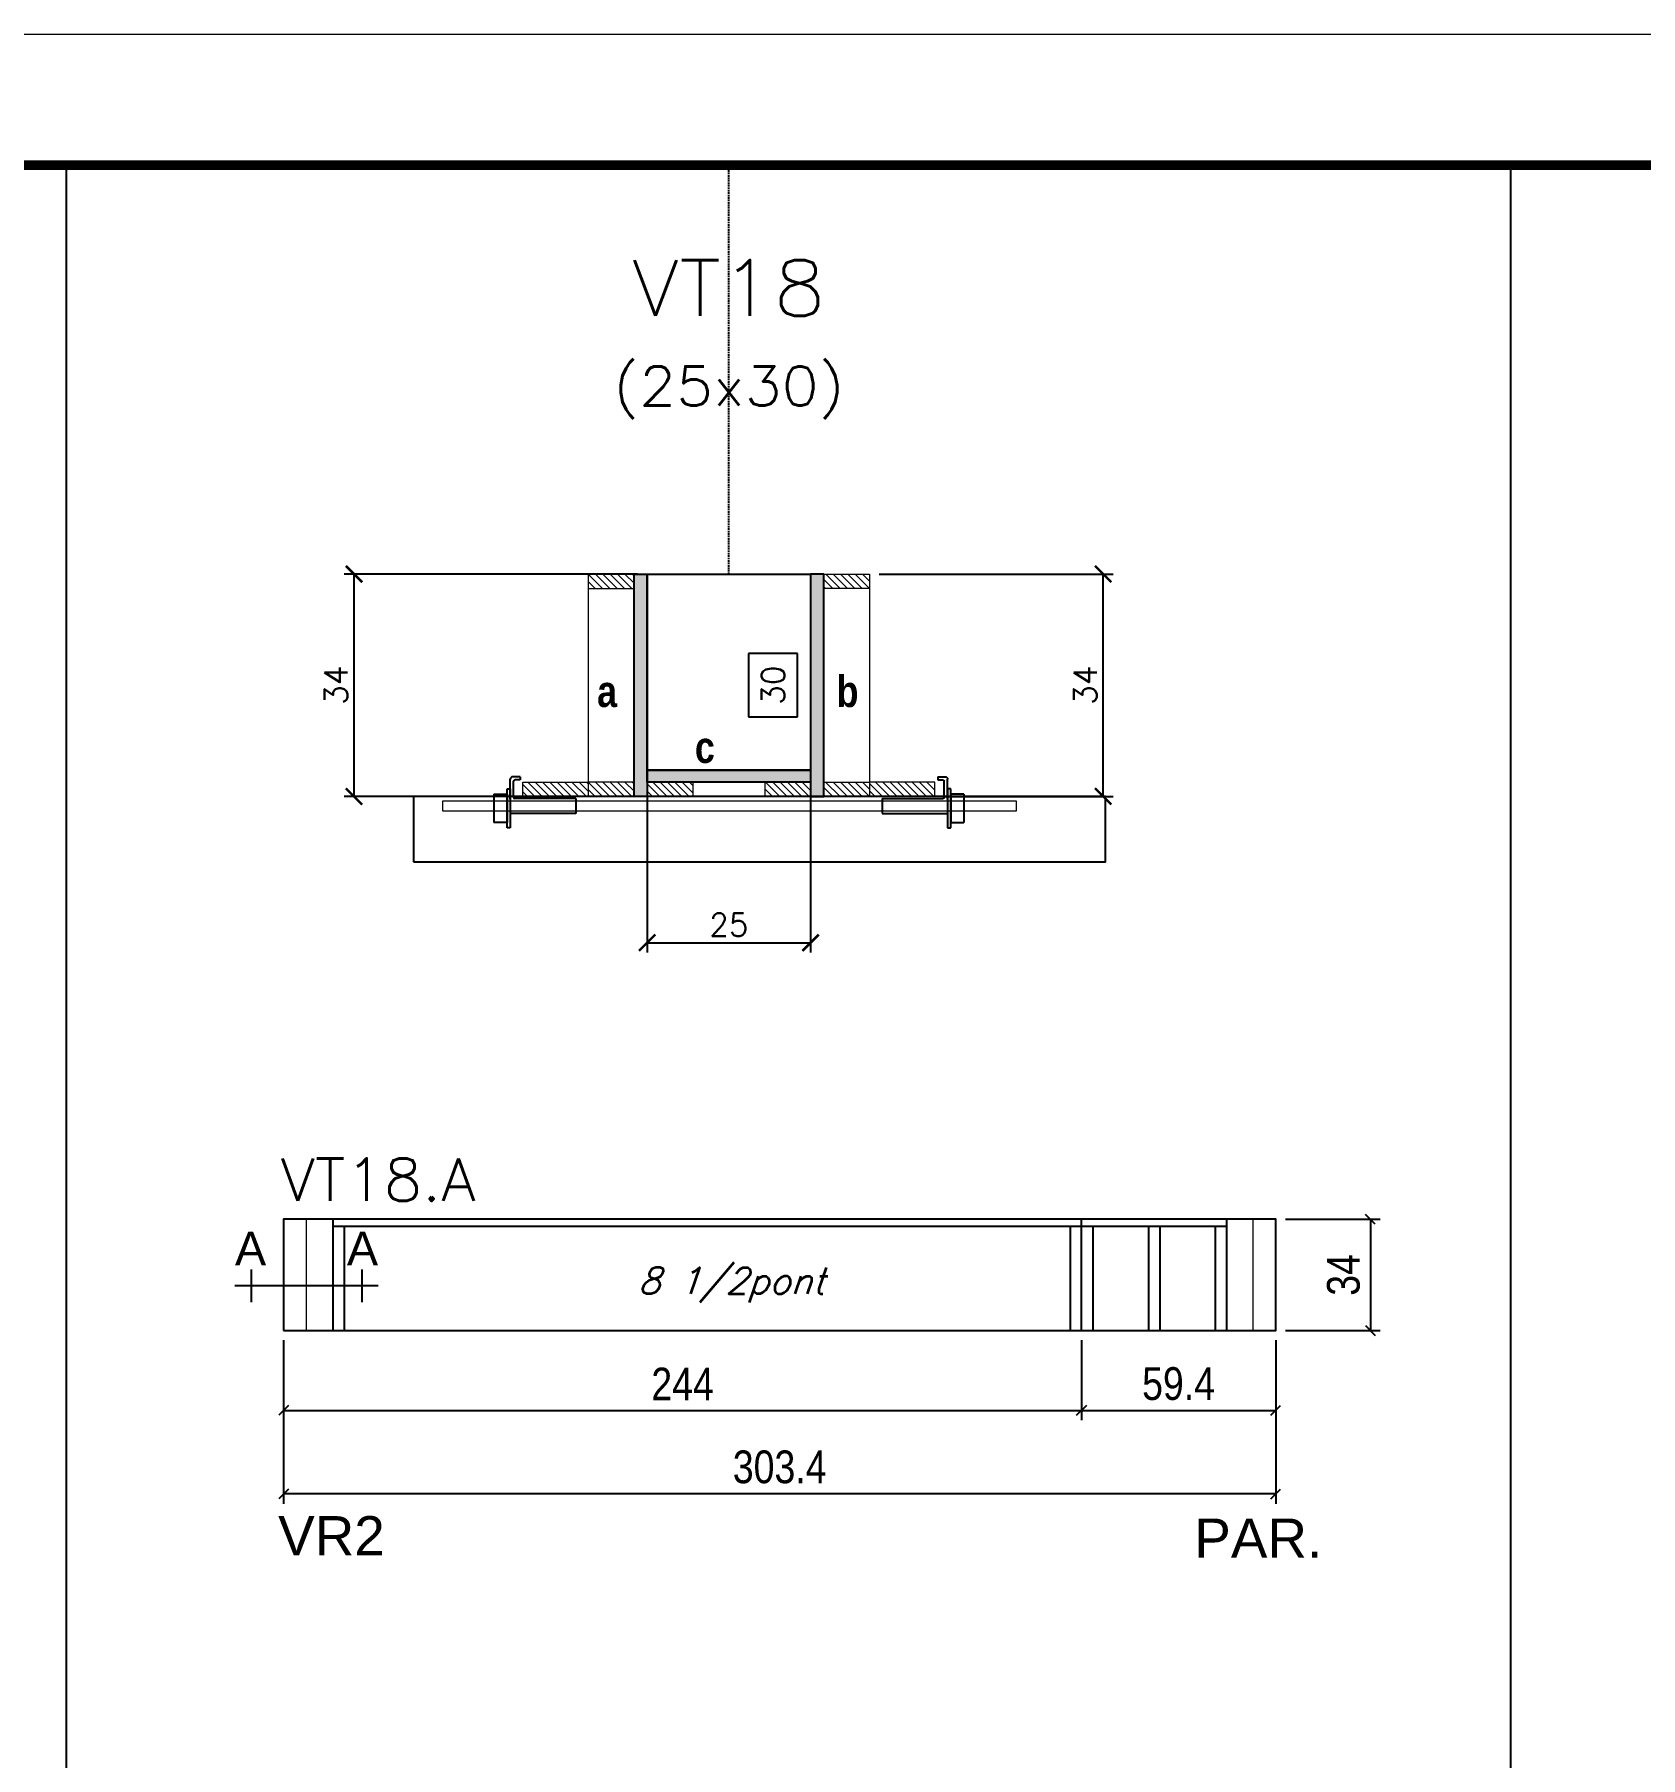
# Model space of a CAD drawing. Extents: x 137137 to 143418, y 10464 to 34486.
# Drawn here: x 139221 to 139712, y 28216 to 28743 of the extents above; entities that cross this region are included whole.
import ezdxf
from ezdxf.enums import TextEntityAlignment as Align

# ---------------------------------------------------------------- set-up
doc = ezdxf.new("R2010")
doc.units = 0
doc.linetypes.add('DASHED', pattern=[0.75, 0.5, -0.25])
doc.linetypes.add('HIDDEN', pattern=[0.375, 0.25, -0.125])
for name, color, linetype in [('5', 5, 'Continuous'), ('barrote', 251, 'Continuous'), ('COTA', 241, 'Continuous'), ('Cota Seção (2x)', 4, 'Continuous'), ('detalhes', 4, 'Continuous'), ('Painéis', 200, 'Continuous'), ('presilha', 1, 'Continuous'), ('SARR_2.2x7', 40, 'Continuous'), ('SARR_3.5x7', 81, 'Continuous'), ('texto', 7, 'Continuous'), ('Texto de Titulo', 7, 'Continuous'), ('Texto Qtd Sarr', 242, 'Continuous')]:
    doc.layers.add(name, color=color, linetype=linetype)
for name, color, linetype, lineweight in [('CONCRETO', 251, 'Continuous', 25), ('Escoras', 2, 'Continuous', 25), ('Folhas', 255, 'Continuous', 9), ('Hachura', 251, 'Continuous', 9), ('Madeira', 126, 'Continuous', 18), ('Sarr 2.2x7', 40, 'Continuous', 9), ('SARRAFO DE PRESSAO', 251, 'DASHED', 9), ('SCO-___-LAJ', 2, 'Continuous', 0), ('Texto Seção', 7, 'Continuous', 15)]:
    doc.layers.add(name, color=color, linetype=linetype, lineweight=lineweight)
doc.styles.add('ARIAL', font='arial.ttf')
doc.styles.add('COTA TECNICA', font='techl___.ttf', dxfattribs={"height": 10})
doc.styles.add('REGUA-120', font='ROMANS.shx', dxfattribs={"height": 15})
doc.styles.add('Romans', font='romans.shx')
doc.styles.get("Standard").update_dxf_attribs({"font": 'arial.ttf'})
doc.styles.add('TECNICA', font='techb___.ttf', dxfattribs={"height": 10})
doc.dimstyles.new('Cota Seção (2x)', dxfattribs={"dimtxt": 7, "dimasz": 5, "dimexe": 3, "dimexo": 3, "dimgap": 2, "dimtad": 3, "dimdec": 1, "dimlfac": 0.5, "dimzin": 12, "dimdsep": 46, "dimtxsty": 'Romans', "dimblk": 'ARCHTICK', "dimcen": 0, "dimclrd": 4, "dimclre": 4, "dimclrt": 1, "dimadec": 1, "dimazin": 3, "dimtfac": 1, "dimtdec": 1, "dimtmove": 0, "dimatfit": 3, "dimldrblk": 'OBLIQUE', "dimfxl": 1, "dimtolj": 1, "dimtzin": 12, "dimarcsym": 0})
doc.dimstyles.new('Cota Seção interna', dxfattribs={"dimtxt": 7, "dimasz": 6, "dimexe": 0.18, "dimexo": 2, "dimgap": -4, "dimtad": 3, "dimdec": 1, "dimlfac": 0.5, "dimzin": 12, "dimdsep": 46, "dimtxsty": 'Romans', "dimblk": 'ARCHTICK', "dimcen": 0.09, "dimse1": 1, "dimse2": 1, "dimsd1": 1, "dimsd2": 1, "dimclrd": 180, "dimclre": 5, "dimclrt": 1, "dimadec": 0, "dimazin": 3, "dimtfac": 1, "dimtdec": 1, "dimtofl": 0, "dimtmove": 0, "dimatfit": 3, "dimldrblk": 'ARCHTICK', "dimfxl": 1, "dimtolj": 1, "dimtzin": 0, "dimarcsym": 0})
doc.dimstyles.new('PAINEL', dxfattribs={"dimtxt": 10, "dimasz": 3, "dimexe": 3, "dimexo": 3, "dimgap": 3, "dimtad": 1, "dimdec": 1, "dimzin": 12, "dimdsep": 46, "dimtxsty": 'COTA TECNICA', "dimblk1": 'OBLIQUE', "dimblk2": 'OBLIQUE', "dimsah": 1, "dimcen": 0.9, "dimclrd": 4, "dimclre": 4, "dimclrt": 240, "dimadec": 1, "dimazin": 3, "dimtfac": 1, "dimtdec": 1, "dimtmove": 0, "dimatfit": 3, "dimfxl": 1, "dimtolj": 1, "dimtzin": 12, "dimarcsym": 0})
pattern_1 = [(315, (162376.8627, 20280.2569), (1.12253202, 1.12253202), [])]
pattern_2 = [(315, (162364.8627, 20280.2569), (1.12253202, 1.12253202), [])]

# ---------------------------------------------------------------- blocks, each defined once
blk = doc.blocks.new('_Oblique')
at = {"color": 0, "linetype": 'ByBlock', "lineweight": -2}
blk.add_line((-0.5, -0.5), (0.5, 0.5), dxfattribs=at)
blk = doc.blocks.new('*D132')
at = {"layer": 'COTA', "color": 4, "linetype": 'ByBlock', "lineweight": -2, "transparency": 16777216}
for p, q in [((139603.47, 28380.58), (139632.44, 28380.58)), ((139629.44, 28380.58), (139629.44, 28346.58)), ((139603.47, 28346.58), (139632.44, 28346.58))]:
    blk.add_line(p, q, dxfattribs=at)
at = {"layer": 'Defpoints', "color": 0, "linetype": 'ByBlock', "transparency": 16777216}
for p in [(139600.47, 28380.58), (139600.47, 28346.58), (139629.44, 28346.58)]:
    blk.add_point(p, dxfattribs=at)
at = {"layer": 'COTA', "color": 4, "linetype": 'ByBlock', "lineweight": -2, "transparency": 16777216, "xscale": 3, "yscale": 3, "zscale": 3}
for p, rotation in [((139629.44, 28380.58), 90), ((139629.44, 28346.58), 270)]:
    blk.add_blockref('_Oblique', p, dxfattribs=dict(at, rotation=rotation))
at = {"layer": 'COTA', "color": 240, "linetype": 'ByBlock', "transparency": 16777216, "insert": (139621.23, 28363.58), "char_height": 10, "attachment_point": 5, "rotation": 90, "style": 'COTA TECNICA'}
blk.add_mtext('\\A1;34', dxfattribs=at)
blk = doc.blocks.new('*D133')
at = {"layer": 'Defpoints', "color": 0, "linetype": 'ByBlock', "transparency": 16777216}
for p in [(139297.07, 28346.58), (139600.47, 28346.58), (139297.07, 28296.6)]:
    blk.add_point(p, dxfattribs=at)
at = {"layer": 'Escoras', "color": 4, "linetype": 'ByBlock', "lineweight": -2, "transparency": 16777216}
for p, q in [((139297.07, 28343.58), (139297.07, 28293.6)), ((139600.47, 28343.58), (139600.47, 28293.6)), ((139600.47, 28296.6), (139297.07, 28296.6))]:
    blk.add_line(p, q, dxfattribs=at)
at = {"layer": 'Escoras', "color": 4, "linetype": 'ByBlock', "lineweight": -2, "transparency": 16777216, "xscale": 3, "yscale": 3, "zscale": 3, "rotation": 180}
blk.add_blockref('_Oblique', (139297.07, 28296.6), dxfattribs=at)
at = {"layer": 'Escoras', "color": 4, "linetype": 'ByBlock', "lineweight": -2, "transparency": 16777216, "xscale": 3, "yscale": 3, "zscale": 3}
blk.add_blockref('_Oblique', (139600.47, 28296.6), dxfattribs=at)
at = {"layer": 'Escoras', "color": 240, "linetype": 'ByBlock', "transparency": 16777216, "insert": (139448.77, 28304.82), "char_height": 10, "attachment_point": 5, "style": 'COTA TECNICA'}
blk.add_mtext('\\A1;303.4', dxfattribs=at)
blk = doc.blocks.new('*D636')
at = {"layer": 'Defpoints', "color": 0, "linetype": 'ByBlock', "transparency": 16777216}
for p in [(139297.07, 28346.58), (139541.07, 28346.58), (139541.07, 28322.15)]:
    blk.add_point(p, dxfattribs=at)
at = {"layer": 'Escoras', "color": 4, "linetype": 'ByBlock', "lineweight": -2, "transparency": 16777216}
for p, q in [((139297.07, 28343.58), (139297.07, 28319.15)), ((139541.07, 28343.58), (139541.07, 28319.15)), ((139297.07, 28322.15), (139541.07, 28322.15))]:
    blk.add_line(p, q, dxfattribs=at)
at = {"layer": 'Escoras', "color": 4, "linetype": 'ByBlock', "lineweight": -2, "transparency": 16777216, "xscale": 3, "yscale": 3, "zscale": 3, "rotation": 180}
blk.add_blockref('_Oblique', (139297.07, 28322.15), dxfattribs=at)
at = {"layer": 'Escoras', "color": 4, "linetype": 'ByBlock', "lineweight": -2, "transparency": 16777216, "xscale": 3, "yscale": 3, "zscale": 3}
blk.add_blockref('_Oblique', (139541.07, 28322.15), dxfattribs=at)
at = {"layer": 'Escoras', "color": 240, "linetype": 'ByBlock', "transparency": 16777216, "insert": (139419.07, 28330.22), "char_height": 10, "attachment_point": 5, "style": 'COTA TECNICA'}
blk.add_mtext('\\A1;244', dxfattribs=at)
blk = doc.blocks.new('*D637')
at = {"layer": 'Defpoints', "color": 0, "linetype": 'ByBlock', "transparency": 16777216}
for p in [(139541.07, 28346.58), (139600.47, 28346.58), (139600.47, 28322.15)]:
    blk.add_point(p, dxfattribs=at)
at = {"layer": 'Escoras', "color": 4, "linetype": 'ByBlock', "lineweight": -2, "transparency": 16777216}
for p, q in [((139541.07, 28343.58), (139541.07, 28319.15)), ((139600.47, 28343.58), (139600.47, 28319.15)), ((139541.07, 28322.15), (139600.47, 28322.15))]:
    blk.add_line(p, q, dxfattribs=at)
at = {"layer": 'Escoras', "color": 4, "linetype": 'ByBlock', "lineweight": -2, "transparency": 16777216, "xscale": 3, "yscale": 3, "zscale": 3, "rotation": 180}
blk.add_blockref('_Oblique', (139541.07, 28322.15), dxfattribs=at)
at = {"layer": 'Escoras', "color": 4, "linetype": 'ByBlock', "lineweight": -2, "transparency": 16777216, "xscale": 3, "yscale": 3, "zscale": 3}
blk.add_blockref('_Oblique', (139600.47, 28322.15), dxfattribs=at)
at = {"layer": 'Escoras', "color": 240, "linetype": 'ByBlock', "transparency": 16777216, "insert": (139570.77, 28330.29), "char_height": 10, "attachment_point": 5, "style": 'COTA TECNICA'}
blk.add_mtext('\\A1;59.4', dxfattribs=at)
blk = doc.blocks.new('_ArchTick')
at = {"color": 0, "linetype": 'ByBlock', "const_width": 0.15}
blk.add_lwpolyline([(-0.5, -0.5), (0.5, 0.5)], dxfattribs=at)
blk = doc.blocks.new('*D138')
at = {"layer": 'COTA', "color": 4, "lineweight": -2, "transparency": 16777216}
for p, q in [((139405.24, 28577.9), (139315.59, 28577.9)), ((139318.59, 28509.9), (139318.59, 28577.9)), ((139367.24, 28509.9), (139315.59, 28509.9))]:
    blk.add_line(p, q, dxfattribs=at)
at = {"layer": 'Defpoints', "color": 0, "transparency": 16777216}
for p in [(139318.59, 28577.9), (139408.24, 28577.9), (139370.24, 28509.9)]:
    blk.add_point(p, dxfattribs=at)
at = {"layer": 'COTA', "color": 4, "lineweight": -2, "transparency": 16777216, "xscale": 5, "yscale": 5, "zscale": 5}
for p, rotation in [((139318.59, 28577.9), 90), ((139318.59, 28509.9), 270)]:
    blk.add_blockref('_ArchTick', p, dxfattribs=dict(at, rotation=rotation))
at = {"layer": 'COTA', "color": 1, "transparency": 16777216, "insert": (139313.09, 28543.9), "char_height": 7, "attachment_point": 5, "rotation": 90, "style": 'Romans'}
blk.add_mtext('\\A1;34', dxfattribs=at)
blk = doc.blocks.new('*D139')
at = {"layer": 'COTA', "color": 4, "lineweight": -2, "transparency": 16777216}
for p, q in [((139479.23, 28577.9), (139550.72, 28577.9)), ((139547.72, 28509.9), (139547.72, 28577.9)), ((139499.24, 28509.9), (139550.72, 28509.9))]:
    blk.add_line(p, q, dxfattribs=at)
at = {"layer": 'Defpoints', "color": 0, "transparency": 16777216}
for p in [(139476.23, 28577.9), (139547.72, 28577.9), (139496.24, 28509.9)]:
    blk.add_point(p, dxfattribs=at)
at = {"layer": 'COTA', "color": 4, "lineweight": -2, "transparency": 16777216, "xscale": 5, "yscale": 5, "zscale": 5}
for p, rotation in [((139547.72, 28577.9), 90), ((139547.72, 28509.9), 270)]:
    blk.add_blockref('_ArchTick', p, dxfattribs=dict(at, rotation=rotation))
at = {"layer": 'COTA', "color": 1, "transparency": 16777216, "insert": (139542.22, 28543.9), "char_height": 7, "attachment_point": 5, "rotation": 90, "style": 'Romans'}
blk.add_mtext('\\A1;34', dxfattribs=at)
blk = doc.blocks.new('*D140')
at = {"layer": 'Cota Seção (2x)', "color": 180, "lineweight": -2, "transparency": 16777216}
for p, q in [((139454.24, 28553.57), (139439.24, 28553.57)), ((139439.24, 28553.57), (139439.24, 28534.23)), ((139454.24, 28534.23), (139454.24, 28553.57)), ((139439.24, 28534.23), (139454.24, 28534.23))]:
    blk.add_line(p, q, dxfattribs=at)
at = {"layer": 'Defpoints', "color": 0, "transparency": 16777216}
for p in [(139458.23, 28577.9), (139458.24, 28577.9), (139458.24, 28517.9)]:
    blk.add_point(p, dxfattribs=at)
at = {"layer": 'Cota Seção (2x)', "color": 1, "transparency": 16777216, "insert": (139446.74, 28543.9), "char_height": 7, "attachment_point": 5, "rotation": 90, "style": 'Romans'}
blk.add_mtext('\\A1;30', dxfattribs=at)
blk = doc.blocks.new('titulo1')
at = {"layer": 'Defpoints', "color": 252, "linetype": 'HIDDEN', "ltscale": 2}
blk.add_line((0, 0), (0, 125), dxfattribs=at)
at = {"layer": 'Defpoints', "style": 'Romans', "oblique": 15}
blk.add_attdef('FOLHA', text='', height=10, dxfattribs=at).set_placement((0, 15.58), align=Align.MIDDLE_CENTER)
at = {"layer": 'Texto Qtd Sarr', "color": 3, "style": 'Romans', "oblique": 15}
for tag, height, p in [('TITULO', 17, (0, 71.45)), ('SEÇÃO', 12, (0, 41.55))]:
    blk.add_attdef(tag, text='', height=height, dxfattribs=at).set_placement(p, align=Align.MIDDLE_CENTER)
blk = doc.blocks.new('PRESILHA METÁLICA 1')
at = {"layer": 'presilha'}
for p, q in [((7.5, 10.64), (7.5, 19.86)), ((12, 21), (8.64, 21)), ((9, 11.57), (9, 18.93)), ((12, 19.5), (9.57, 19.5)), ((12, 21), (12, 19.5)), ((0, 13), (6, 13)), ((0, 13), (0, 0)), ((6, 15.5), (7.5, 15.5)), ((6, -2.5), (6, 15.5)), ((6, 13), (6, 0)), ((7.5, 15.5), (7.5, -2.5)), ((37.5, 11), (9.57, 11)), ((37.5, 11), (37.5, 4.1)), ((6, 0), (0, 0)), ((37.5, 4.1), (7.5, 4.1)), ((7.5, -2.5), (6, -2.5))]:
    blk.add_line(p, q, dxfattribs=at)
for centre, radius, start, end in [((8.64, 19.86), 1.14, 90, 180), ((9.57, 18.93), 0.57, 90, 180), ((9.57, 11.57), 0.57, 180, 270)]:
    blk.add_arc(centre, radius, start, end, dxfattribs=at)
blk = doc.blocks.new('*D141')
at = {"layer": 'COTA', "color": 4, "lineweight": -2, "transparency": 16777216}
for p, q in [((139408.24, 28511.3), (139408.24, 28462.17)), ((139458.24, 28511.3), (139458.24, 28462.17)), ((139408.24, 28465.17), (139458.24, 28465.17))]:
    blk.add_line(p, q, dxfattribs=at)
at = {"layer": 'Defpoints', "color": 0, "transparency": 16777216}
for p in [(139408.24, 28514.3), (139458.24, 28514.3), (139458.24, 28465.17)]:
    blk.add_point(p, dxfattribs=at)
at = {"layer": 'COTA', "color": 4, "lineweight": -2, "transparency": 16777216, "xscale": 5, "yscale": 5, "zscale": 5, "rotation": 180}
blk.add_blockref('_ArchTick', (139408.24, 28465.17), dxfattribs=at)
at = {"layer": 'COTA', "color": 4, "lineweight": -2, "transparency": 16777216, "xscale": 5, "yscale": 5, "zscale": 5}
blk.add_blockref('_ArchTick', (139458.24, 28465.17), dxfattribs=at)
at = {"layer": 'COTA', "color": 1, "transparency": 16777216, "insert": (139433.24, 28470.67), "char_height": 7, "attachment_point": 5, "style": 'Romans'}
blk.add_mtext('\\A1;25', dxfattribs=at)
blk = doc.blocks.new('9999999999')
at = {"layer": 'Folhas'}
blk.add_lwpolyline([(98138.98, 34190.21), (99623.98, 34190.21), (99623.98, 35240.21), (98138.98, 35240.21)], close=True, dxfattribs=at)
at = {"layer": 'Folhas', "color": 30, "const_width": 3}
blk.add_lwpolyline([(98213.98, 34230.21), (99583.98, 34230.21), (99583.98, 35200.21), (98213.98, 35200.21)], close=True, dxfattribs=at)

msp = doc.modelspace()

# ---------------------------------------------------------------- hatches: boundary and pattern name
at = {"layer": 'Hachura'}
h = msp.add_hatch(dxfattribs=at)
h.set_pattern_fill('ANSI31', color=256, scale=0.5, angle=270, style=0)
h.set_pattern_definition([(315, (162364.8627, 20270.2569), (1.12253202, 1.12253202), [])])
h.paths.add_polyline_path([(139404.24, 28573.5), (139404.24, 28577.9), (139390.24, 28577.9), (139390.24, 28573.5)])
h = msp.add_hatch(color=256, dxfattribs=at)
h.dxf.hatch_style = 1
h.paths.add_polyline_path([(139404.24, 28577.9), (139408.24, 28577.9), (139408.24, 28509.9), (139404.24, 28509.9)])
h = msp.add_hatch(color=256, dxfattribs=at)
h.dxf.hatch_style = 1
h.paths.add_polyline_path([(139462.23, 28577.9), (139458.23, 28577.9), (139458.24, 28509.9), (139462.24, 28509.9)])
h = msp.add_hatch(dxfattribs=at)
h.set_pattern_fill('ANSI31', color=256, scale=0.5, angle=270, style=0)
h.set_pattern_definition([(315, (162376.8724, 20270.2569), (1.12253202, 1.12253202), [])])
h.paths.add_polyline_path([(139462.23, 28573.5), (139462.23, 28577.9), (139476.23, 28577.9), (139476.23, 28573.5)])
h = msp.add_hatch(color=256, dxfattribs=at)
h.dxf.hatch_style = 1
h.paths.add_polyline_path([(139408.24, 28514.3), (139408.24, 28517.9), (139458.24, 28517.9), (139458.24, 28514.3)])
h = msp.add_hatch(dxfattribs=at)
h.set_pattern_fill('ANSI31', color=256, scale=0.5, angle=270, style=0)
h.set_pattern_definition(pattern_2)
h.paths.add_polyline_path([(139370.24, 28509.9), (139370.24, 28514.3), (139390.24, 28514.3), (139390.24, 28509.9)])
h = msp.add_hatch(dxfattribs=at)
h.set_pattern_fill('ANSI31', color=256, scale=0.5, angle=270, style=0)
h.set_pattern_definition([(315, (162364.8627, 20206.6569), (1.12253202, 1.12253202), [])])
h.paths.add_polyline_path([(139404.24, 28509.9), (139404.24, 28514.3), (139390.24, 28514.3), (139390.24, 28509.9)])
h = msp.add_hatch(dxfattribs=at)
h.set_pattern_fill('ANSI31', color=256, scale=0.5, angle=270, style=0)
h.set_pattern_definition(pattern_2)
h.paths.add_polyline_path([(139408.24, 28509.9), (139408.24, 28514.3), (139422.24, 28514.3), (139422.24, 28509.9)])
h = msp.add_hatch(dxfattribs=at)
h.set_pattern_fill('ANSI31', color=256, scale=0.5, angle=270, style=0)
h.set_pattern_definition(pattern_1)
h.paths.add_polyline_path([(139458.24, 28509.9), (139458.24, 28514.3), (139444.24, 28514.3), (139444.24, 28509.9)])
h = msp.add_hatch(dxfattribs=at)
h.set_pattern_fill('ANSI31', color=256, scale=0.5, angle=270, style=0)
h.set_pattern_definition([(315, (162376.8627, 20206.6569), (1.12253202, 1.12253202), [])])
h.paths.add_polyline_path([(139462.24, 28509.9), (139462.24, 28514.3), (139476.24, 28514.3), (139476.24, 28509.9)])
h = msp.add_hatch(dxfattribs=at)
h.set_pattern_fill('ANSI31', color=256, scale=0.5, angle=270, style=0)
h.set_pattern_definition(pattern_1)
h.paths.add_polyline_path([(139496.24, 28509.9), (139496.24, 28514.3), (139476.24, 28514.3), (139476.24, 28509.9)])

# ---------------------------------------------------------------- linework, layer by layer
at = {"layer": 'barrote'}
msp.add_lwpolyline([(139336.79, 28489.9), (139548.37, 28489.9), (139548.37, 28509.9), (139336.79, 28509.9)], close=True, dxfattribs=at)
at = {"layer": 'CONCRETO'}
msp.add_lwpolyline([(139408.24, 28577.9), (139408.24, 28577.9), (139408.24, 28577.9), (139408.24, 28577.9), (139458.24, 28577.9), (139458.24, 28577.9), (139458.24, 28577.9), (139458.24, 28517.9), (139408.24, 28517.9), (139408.24, 28577.9)], close=True, dxfattribs=at)
at = {"layer": 'COTA', "linetype": 'ByBlock'}
for p, q in [((139230.62, 27932.14), (139230.62, 28702.9)), ((139672.32, 28702.9), (139672.32, 27932.14))]:
    msp.add_line(p, q, dxfattribs=at)
at = {"layer": 'detalhes'}
for p, q in [((139287.15, 28365.25), (139287.15, 28355.25)), ((139320.99, 28365.25), (139320.99, 28355.25)), ((139325.99, 28360.25), (139282.15, 28360.25))]:
    msp.add_line(p, q, dxfattribs=at)
at = {"layer": 'Madeira'}
for points in [[(139404.24, 28573.5), (139404.24, 28577.9), (139390.24, 28577.9), (139390.24, 28573.5)], [(139404.24, 28577.9), (139390.24, 28577.9), (139390.24, 28509.9), (139404.24, 28509.9)], [(139462.23, 28573.5), (139462.23, 28577.9), (139476.23, 28577.9), (139476.23, 28573.5)], [(139462.23, 28577.9), (139476.23, 28577.9), (139476.24, 28509.9), (139462.24, 28509.9)], [(139370.24, 28509.9), (139370.24, 28514.3), (139390.24, 28514.3), (139390.24, 28509.9)], [(139404.24, 28509.9), (139404.24, 28514.3), (139390.24, 28514.3), (139390.24, 28509.9)], [(139408.24, 28509.9), (139408.24, 28514.3), (139422.24, 28514.3), (139422.24, 28509.9)], [(139458.24, 28509.9), (139458.24, 28514.3), (139444.24, 28514.3), (139444.24, 28509.9)], [(139462.24, 28509.9), (139462.24, 28514.3), (139476.24, 28514.3), (139476.24, 28509.9)], [(139496.24, 28509.9), (139496.24, 28514.3), (139476.24, 28514.3), (139476.24, 28509.9)]]:
    msp.add_lwpolyline(points, close=True, dxfattribs=at)
at = {"layer": 'Painéis', "linetype": 'ByBlock'}
msp.add_line((139541.07, 28346.58), (139541.07, 28380.58), dxfattribs=at)
at = {"layer": 'Painéis'}
for points in [[(139404.24, 28577.9), (139408.24, 28577.9), (139408.24, 28509.9), (139404.24, 28509.9)], [(139462.23, 28577.9), (139458.23, 28577.9), (139458.24, 28509.9), (139462.24, 28509.9)], [(139408.24, 28514.3), (139408.24, 28517.9), (139458.24, 28517.9), (139458.24, 28514.3)]]:
    msp.add_lwpolyline(points, close=True, dxfattribs=at)
at = {"layer": 'Painéis', "linetype": 'ByBlock'}
msp.add_lwpolyline([(139297.07, 28346.58), (139600.47, 28346.58), (139600.47, 28380.58), (139297.07, 28380.58)], close=True, dxfattribs=at)
at = {"layer": 'Sarr 2.2x7'}
for p, q in [((139304.07, 28346.58), (139304.07, 28380.58)), ((139593.47, 28380.58), (139593.47, 28346.58))]:
    msp.add_line(p, q, dxfattribs=at)
at = {"layer": 'SARR_2.2x7', "linetype": 'Continuous'}
for p, q in [((139541.07, 28378.38), (139312.07, 28378.38)), ((139585.47, 28378.38), (139541.07, 28378.38))]:
    msp.add_line(p, q, dxfattribs=at)
at = {"layer": 'SARR_3.5x7'}
for p, q in [((139312.07, 28380.58), (139312.07, 28346.58)), ((139585.47, 28380.58), (139585.47, 28346.58)), ((139315.57, 28378.38), (139315.57, 28346.58)), ((139537.57, 28378.38), (139537.57, 28346.58)), ((139544.57, 28378.38), (139544.57, 28346.58)), ((139561.52, 28378.38), (139561.52, 28346.58)), ((139565.02, 28378.38), (139565.02, 28346.58)), ((139581.97, 28378.38), (139581.97, 28346.58))]:
    msp.add_line(p, q, dxfattribs=at)
at = {"layer": 'SCO-___-LAJ', "color": 1}
msp.add_lwpolyline([(139345.79, 28508.57), (139521.05, 28508.57), (139521.05, 28505.37), (139345.79, 28505.37)], close=True, dxfattribs=at)

# ---------------------------------------------------------------- block references
at = {"layer": 'presilha', "yscale": 0.6666666666666666, "zscale": 0.6666666666666666}
for p, xscale in [((139361.38, 28501.93), 0.6666666666666666), ((139505.11, 28501.93), -0.6666666666666666)]:
    msp.add_blockref('PRESILHA METÁLICA 1', p, dxfattribs=dict(at, xscale=xscale))
at = {"layer": 'SARRAFO DE PRESSAO', "color": 6, "linetype": 'ByBlock'}
msp.add_blockref('9999999999', (40596.81, -6497.3), dxfattribs=at)
at = {"layer": 'Texto Seção'}
ref = msp.add_blockref('titulo1', (139433.24, 28577.9), dxfattribs=at)
ref.add_attrib('TITULO', 'VT18', dxfattribs={"layer": 'Texto de Titulo', "color": 7, "height": 17, "style": 'Romans', "width": 1.1}).set_placement((139433.24, 28665.4), align=Align.MIDDLE_CENTER)
ref.add_attrib('SEÇÃO', '(25x30)', dxfattribs={"layer": 'Texto de Titulo', "color": 7, "height": 12, "style": 'Romans', "width": 1.1}).set_placement((139433.24, 28635.4), align=Align.MIDDLE_CENTER)

# ---------------------------------------------------------------- texts
at = {"layer": '5', "linetype": 'Continuous'}
for s, p in [('VR2', (139295.39, 28277.82)), ('PAR.', (139575.58, 28277.08))]:
    msp.add_text(s, height=12, rotation=0, dxfattribs=at).set_placement(p)
at = {"layer": 'detalhes', "style": 'TECNICA'}
for s, p in [('a', (139392.94, 28537.24)), ('b', (139466.17, 28537.23)), ('c', (139422.84, 28520.14))]:
    msp.add_text(s, height=9.6, dxfattribs=at).set_placement(p)
at = {"layer": 'detalhes', "color": 0, "linetype": 'Continuous', "style": 'ARIAL'}
for p in [(139286.95, 28371.66), (139321.18, 28371.66)]:
    msp.add_text('A', height=10.22, dxfattribs=at).set_placement(p, align=Align.MIDDLE_CENTER)
at = {"layer": 'texto', "color": 2, "insert": (139434.03, 28360.49), "char_height": 8, "attachment_point": 5, "style": 'Romans'}
msp.add_mtext('{\\Q19;\\C256;8 1/2pont}', dxfattribs=at)
at = {"layer": 'Texto Seção', "style": 'REGUA-120', "width": 1.05}
msp.add_text('VT18.A', height=13, dxfattribs=at).set_placement((139296.12, 28386.23))

# ---------------------------------------------------------------- dimensions: what is measured, and where the dimension line sits
at = {"layer": 'COTA'}
for base, p1, p2, picture, middle in [((139318.59, 28577.9), (139370.24, 28509.9), (139408.24, 28577.9), '*D138', (139313.09, 28543.9)), ((139547.72, 28577.9), (139496.24, 28509.9), (139476.23, 28577.9), '*D139', (139542.22, 28543.9))]:
    dim = msp.add_linear_dim(base=base, p1=p1, p2=p2, angle=90, dimstyle='Cota Seção (2x)', dxfattribs=at)
    dim.commit()
    dim.dimension.update_dxf_attribs({"geometry": picture, "text_midpoint": middle})
dim = msp.add_linear_dim(base=(139458.24, 28465.17), p1=(139408.24, 28514.3), p2=(139458.24, 28514.3), dimstyle='Cota Seção (2x)', dxfattribs=at)
dim.commit()
dim.dimension.update_dxf_attribs({"geometry": '*D141', "text_midpoint": (139433.24, 28470.67)})
at = {"layer": 'COTA', "linetype": 'ByBlock'}
dim = msp.add_linear_dim(base=(139629.44, 28346.58), p1=(139600.47, 28380.58), p2=(139600.47, 28346.58), angle=90, dimstyle='PAINEL', dxfattribs=at)
dim.commit()
dim.dimension.update_dxf_attribs({"geometry": '*D132', "text_midpoint": (139621.23, 28363.58)})
at = {"layer": 'Cota Seção (2x)'}
dim = msp.add_linear_dim(base=(139458.24, 28577.9), p1=(139458.24, 28517.9), p2=(139458.23, 28577.9), angle=90, dimstyle='Cota Seção interna', dxfattribs=at)
dim.commit()
dim.dimension.update_dxf_attribs({"geometry": '*D140', "text_midpoint": (139458.24, 28543.9), "dimtype": 160})
at = {"layer": 'Escoras', "linetype": 'ByBlock'}
dim = msp.add_linear_dim(base=(139297.07, 28296.6), p1=(139600.47, 28346.58), p2=(139297.07, 28346.58), dimstyle='PAINEL', dxfattribs=at)
dim.commit()
dim.dimension.update_dxf_attribs({"geometry": '*D133', "text_midpoint": (139448.77, 28296.6), "dimtype": 160})
for base, p1, p2, picture, middle in [((139541.07, 28322.15), (139297.07, 28346.58), (139541.07, 28346.58), '*D636', (139419.07, 28330.22)), ((139600.47, 28322.15), (139541.07, 28346.58), (139600.47, 28346.58), '*D637', (139570.77, 28330.29))]:
    dim = msp.add_linear_dim(base=base, p1=p1, p2=p2, dimstyle='PAINEL', dxfattribs=at)
    dim.commit()
    dim.dimension.update_dxf_attribs({"geometry": picture, "text_midpoint": middle})

doc.saveas('drawing.dxf')
